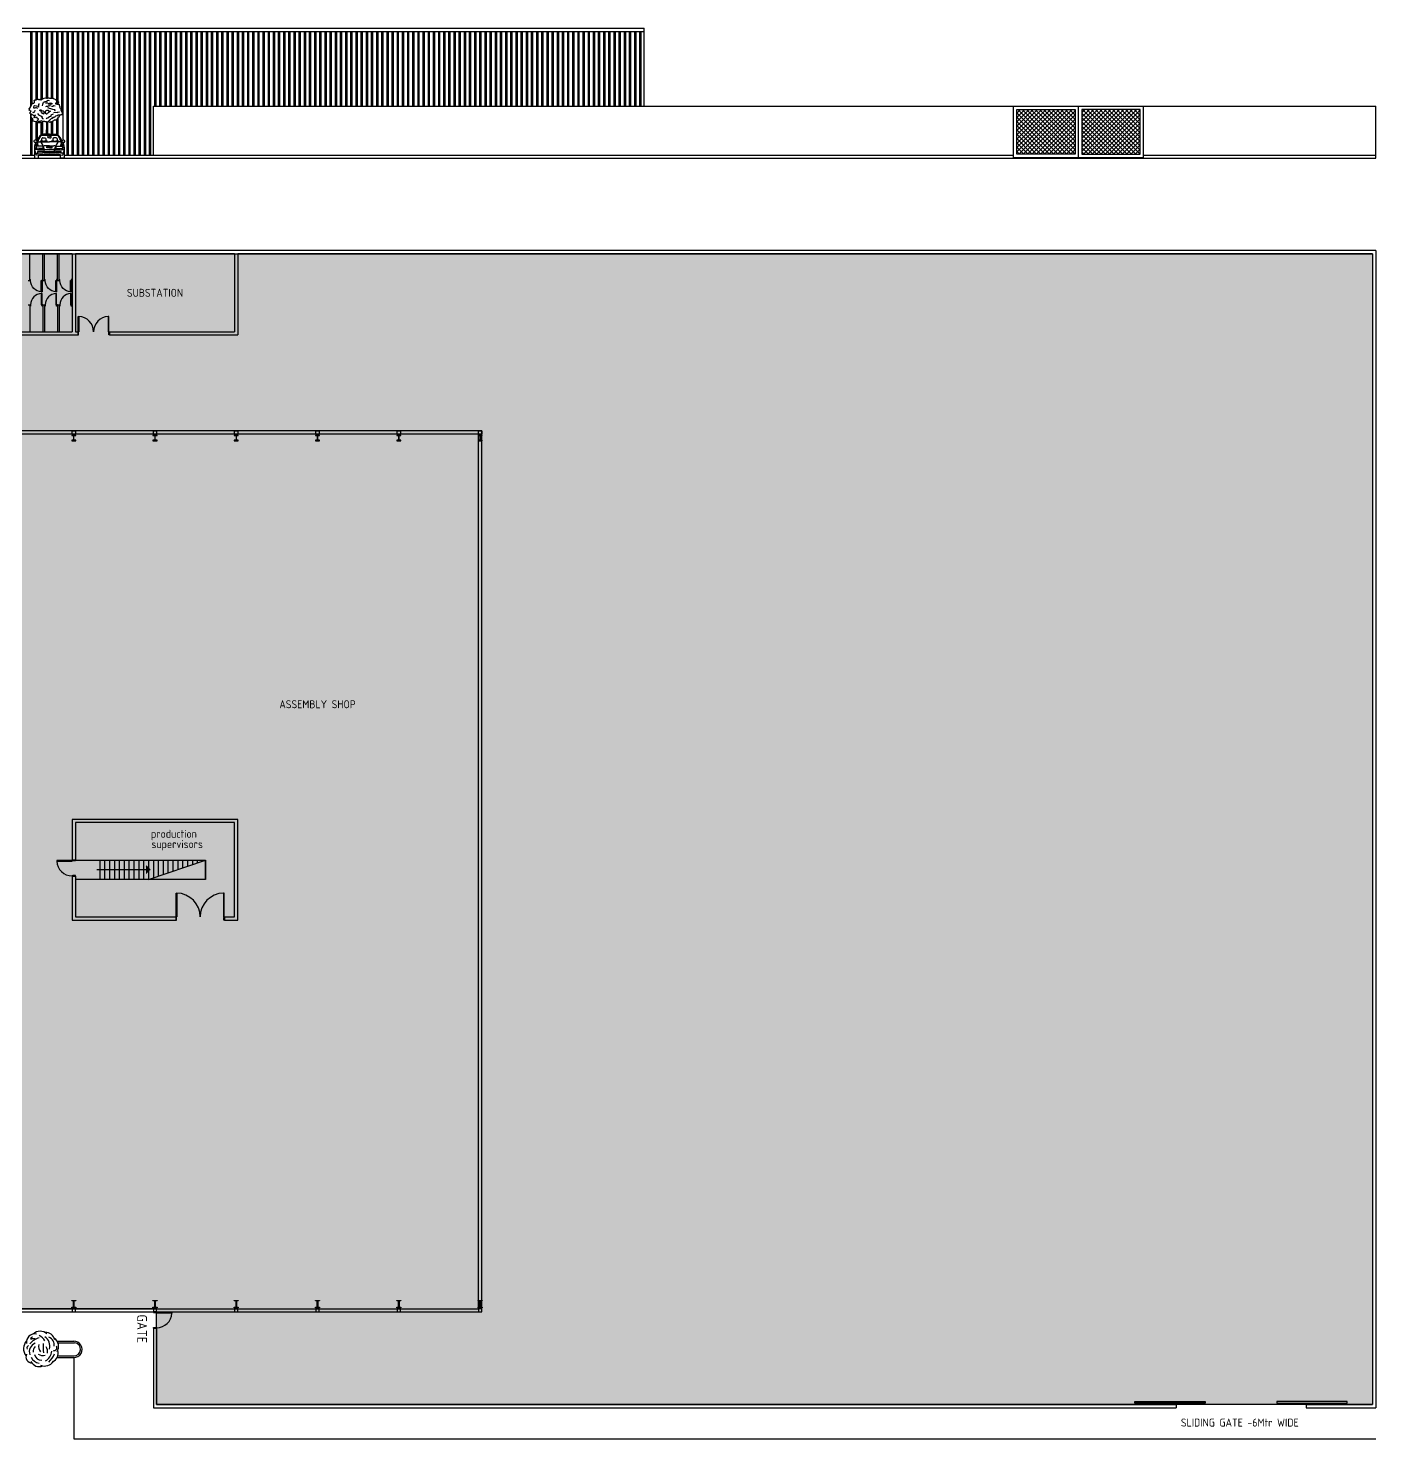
# Model space of a CAD drawing. Header units: inches. Extents: x 527079 to 698187, y -115864 to 63842.
# Drawn here: x 615288 to 698187, y -23897 to 62873 of the extents above; entities that cross this region are included whole.
import ezdxf

# ---------------------------------------------------------------- set-up
doc = ezdxf.new("R2010")
doc.units = ezdxf.units.IN
doc.header["$LTSCALE"] = 8
doc.header["$MEASUREMENT"] = 0
for name, color, linetype in [('doors_windows', 250, 'Continuous'), ('floor', 177, 'Continuous'), ('hatch', 8, 'Continuous'), ('txt', 7, 'Continuous'), ('walls', 5, 'Continuous')]:
    doc.layers.add(name, color=color, linetype=linetype)
doc.styles.get("Standard").update_dxf_attribs({"font": 'isocp.shx'})

# ---------------------------------------------------------------- blocks, each defined once
blk = doc.blocks.new('tr1')
at = {"color": 0}
blk.add_line((-16, 822), (3, 822), dxfattribs=at)
for centre, radius, start, end in [((503, 747), 503, 77.4574, 190.29305), ((1118, -119), 1186, 106.49385, 140.03084), ((354, 937), 107, 94.26325, 181.16218), ((347, 902), 69.6, 79.95449, 169.77052), ((354, 937), 107, 85.73675, 94.26325), ((452, 1495), 533, 259.95449, 280.04551), ((845, 819), 600, 46.68378, 135.00445), ((529, 518), 682, 26.43924, 68.21454), ((702, 482), 741, 347.51127, 53.83029), ((1194, 782), 557, 11.39462, 94.76078), ((1224, 583), 487, 349.02244, 71.2841), ((1397, 487), 583, 326.37312, 56.70067), ((540, 342), 720, 137.8227, 218.0359), ((353, -150), 383, 157.01755, 266.75606), ((194, 384), 166, 112.2863, 201.80441), ((741, 147), 567, 110.65364, 197.94866), ((767, 207), 361, 130.66049, 193.3151), ((1000, 376), 450, 232.91694, 290.49658), ((1209, 464), 468, 162.28293, 222.07121), ((8109, 491), 7079, 178.63115, 183.18847), ((738, 291), 828, 301.84891, 352.74224), ((699, 138), 606, 352.80071, 32.62911), ((32, 823), 1871, 315.71099, 335.07887), ((1400, 56), 553, 291.53738, 18.93792), ((1676, 415), 194, 264.653, 28.77218), ((777, -201), 556, 205.43518, 294.14349), ((812, 7), 545, 199.86886, 266.85312), ((913, 56), 415, 190.3763, 274.0623), ((1138, -108), 615, 244.2135, 328.10948)]:
    blk.add_arc(centre, radius, start, end, dxfattribs=at)
blk = doc.blocks.new('d1')
at = {"color": 4, "ltscale": 10}
for p, q in [((-799, 35), (-750, 35)), ((-799, 35), (-799, -35)), ((-749, 35), (-749, -35)), ((-99, 733), (-99, 35)), ((-49, 733), (-99, 733)), ((-99, 35), (-49, 35)), ((-49, 35), (-49, 733)), ((0, 35), (-49, 35)), ((-49, -35), (-49, 35)), ((0, 35), (0, -35)), ((-799, -35), (-750, -35)), ((0, -35), (-49, -35))]:
    blk.add_line(p, q, dxfattribs=at)
blk.add_arc((-49, 35), 700, 92.05029, 180, dxfattribs=at)

msp = doc.modelspace()

# ---------------------------------------------------------------- hatches: boundary and pattern name
at = {"layer": 'hatch'}
h = msp.add_hatch(dxfattribs=at)
h.set_pattern_fill('ANSI37', color=256, scale=1500, style=0)
h.set_pattern_definition([(45, (553074.73, -24275.6), (-132.58252, 132.58252), []), (135, (553074.73, -24275.6), (-132.58252, -132.58252), [])])
h.paths.add_polyline_path([(680098, 55123), (683698, 55123), (683698, 57873), (680098, 57873)])
h.paths.add_polyline_path([(679698, 57873), (676098, 57873), (676098, 55123), (679698, 55123)])
h = msp.add_hatch(color=254, dxfattribs=at)
h.dxf.hatch_style = 1
h.paths.add_polyline_path([(533187, 49003), (697987, 49003), (697987, -21797), (623187, -21797), (623187, -15897), (553187, -15897), (553187, -10747), (533187, -10747)])
at = {"layer": 'walls'}
msp.add_hatch(color=256, dxfattribs=at).paths.add_polyline_path([(622795, 11103), (622541, 10849), (622541, 11357)])

# ---------------------------------------------------------------- linework, layer by layer
at = {"color": 0}
for p, q in [((617110, -17897), (618107, -17897)), ((617161, -17997), (618144, -17997)), ((617113, -18897), (618087, -18897)), ((617153, -18797), (618107, -18797)), ((618087, -18897), (618087, -23897)), ((618087, -23897), (698187, -23897))]:
    msp.add_line(p, q, dxfattribs=at)
for centre, radius, start, end in [((618107, -18397), 500, 267.70639, 93.73591), ((618106, -18396), 401, 267.17447, 84.55082)]:
    msp.add_arc(centre, radius, start, end, dxfattribs=at)
at = {"layer": 'doors_windows', "color": 4, "ltscale": 10}
for points in [[(618405, 45146), (618405, 44203), (618365, 44203), (618365, 45146)], [(620213, 45146), (620213, 44203), (620253, 44203), (620253, 45146)], [(618377, 44003), (618377, 44160), (618365, 44160), (618365, 44203), (618337, 44203), (618337, 44003), (618377, 44003)], [(620241, 44003), (620241, 44160), (620253, 44160), (620253, 44203), (620281, 44203), (620281, 44003), (620241, 44003)], [(617044, 11635), (617987, 11635), (617987, 11675), (617044, 11675)], [(618187, 11663), (618030, 11663), (618030, 11675), (617987, 11675), (617987, 11703), (618187, 11703), (618187, 11663)], [(618187, 10743), (618030, 10743), (618030, 10731), (617987, 10731), (617987, 10703), (618187, 10703), (618187, 10743)], [(624433, 9674), (624433, 8203), (624393, 8203), (624393, 9674)], [(627297, 9674), (627297, 8203), (627337, 8203), (627337, 9674)], [(624405, 8003), (624405, 8160), (624393, 8160), (624393, 8203), (624365, 8203), (624365, 8003), (624405, 8003)], [(627325, 8003), (627325, 8160), (627337, 8160), (627337, 8203), (627365, 8203), (627365, 8003), (627325, 8003)], [(622987, -16137), (623144, -16137), (623144, -16125), (623187, -16125), (623187, -16097), (622987, -16097), (622987, -16137)], [(624130, -16165), (623187, -16165), (623187, -16125), (624130, -16125)], [(622987, -17057), (623144, -17057), (623144, -17069), (623187, -17069), (623187, -17097), (622987, -17097), (622987, -17057)]]:
    msp.add_lwpolyline(points, close=True, dxfattribs=at)
at = {"layer": 'doors_windows', "color": 4}
for points in [[(683365, -21597), (687687, -21597), (687687, -21697), (683365, -21697)], [(696430, -21597), (692108, -21597), (692108, -21697), (696430, -21697)]]:
    msp.add_lwpolyline(points, close=True, dxfattribs=at)
at = {"layer": 'doors_windows', "color": 4, "ltscale": 10}
for centre, radius, start, end in [((618365, 44203), 944, 0, 87.57149), ((620253, 44203), 944, 92.42851, 180), ((617987, 11675), 944, 182.42851, 270), ((624393, 8203), 1472, 0, 88.44286), ((627337, 8203), 1472, 91.55714, 180), ((623187, -16125), 944, 270, 357.57149)]:
    msp.add_arc(centre, radius, start, end, dxfattribs=at)
at = {"layer": 'floor'}
for p, q in [((615678, 55559), (615678, 54896)), ((616592, 56353), (616104, 56353)), ((616592, 56353), (617081, 56353)), ((617507, 55559), (617507, 54896)), ((614507, 55073), (615678, 55073)), ((615701, 54873), (615892, 54873)), ((615916, 54896), (615916, 55082)), ((615916, 55073), (617269, 55073)), ((617269, 54896), (617269, 55082)), ((617483, 54873), (617293, 54873)), ((622987, -16097), (623187, -16097))]:
    msp.add_line(p, q, dxfattribs=at)
for points in [[(615734, 57517), (615682, 57504), (615682, 57504), (615626, 57464), (615606, 57494), (615586, 57528), (615560, 57528), (615522, 57561), (615490, 57580), (615464, 57577), (615432, 57577), (615416, 57593), (615419, 57612), (615394, 57644), (615400, 57680), (615406, 57712), (615435, 57715), (615458, 57744), (615461, 57769), (615422, 57779), (615406, 57785), (615384, 57807), (615342, 57827), (615336, 57859), (615342, 57878), (615374, 57884), (615381, 57913), (615342, 57939), (615342, 57955), (615384, 57964), (615446, 58066), (615463, 58115), (615487, 58131), (615479, 58180), (615520, 58180), (615544, 58254), (615577, 58262), (615618, 58254), (615642, 58254), (615683, 58295), (615675, 58327), (615675, 58368), (615659, 58425), (615691, 58458), (615732, 58450), (615757, 58417), (615781, 58458), (615798, 58499), (615847, 58507), (615896, 58499), (615945, 58475), (616010, 58515), (616035, 58483), (616043, 58466), (616100, 58458), (616092, 58499), (616141, 58499), (616158, 58499), (616166, 58540), (616207, 58556), (616231, 58556), (616272, 58564), (616354, 58589), (616419, 58564), (616436, 58564), (616468, 58564), (616501, 58589), (616558, 58589), (616599, 58573), (616665, 58573), (616730, 58573), (616771, 58573), (616828, 58573), (616877, 58524), (616984, 58483), (617000, 58425), (617008, 58401), (617041, 58376), (617114, 58376), (617147, 58344), (617155, 58311), (617139, 58270), (617114, 58254), (617090, 58221), (617049, 58229), (617024, 58254), (616967, 58254), (616967, 58213), (617000, 58213), (617057, 58205), (617114, 58197), (617163, 58197), (617188, 58188), (617196, 58148), (617204, 58099), (617237, 58041), (617213, 58000), (617229, 57992), (617311, 57943), (617311, 57919), (617302, 57878), (617286, 57821), (617327, 57763), (617352, 57755), (617352, 57731), (617384, 57682), (617376, 57616), (617376, 57567), (617376, 57543), (617327, 57551), (617302, 57551), (617245, 57518), (617196, 57526), (617139, 57518), (617065, 57477), (616959, 57469), (616918, 57412), (616910, 57387), (616812, 57379), (616771, 57322), (616706, 57314), (616689, 57273), (616648, 57232), (616607, 57216), (616575, 57150), (616542, 57150), (616493, 57110), (616452, 57101), (616403, 57110), (616329, 57110), (616305, 57134), (616231, 57134), (616149, 57134), (616109, 57167), (615961, 57126), (615937, 57110), (615896, 57126), (615871, 57159), (615888, 57175), (615847, 57216), (615920, 57265), (615920, 57306), (615847, 57330), (615847, 57379), (615781, 57371), (615724, 57355), (615659, 57371), (615659, 57404), (615691, 57428), (615700, 57453), (615732, 57518)], [(533187, 49003), (697987, 49003), (697987, -21797), (623187, -21797), (623187, -15897), (553187, -15897), (553187, -10747), (533187, -10747), (533187, 49003)]]:
    msp.add_lwpolyline(points, close=True, dxfattribs=at)
for points in [[(616190, 57087), (616141, 57069), (616076, 57061), (616018, 57086), (615977, 57053), (615896, 57053), (615822, 57078), (615814, 57119), (615765, 57110), (615675, 57127), (615626, 57151), (615560, 57159), (615552, 57208), (615585, 57307), (615520, 57331), (615479, 57405), (615470, 57454), (615462, 57494), (615487, 57544), (615502, 57573)], [(616510, 57124), (616624, 57086), (616673, 57143), (616730, 57119), (616787, 57159), (616861, 57192), (616885, 57233), (616967, 57233), (617032, 57225), (617065, 57298), (617114, 57323), (617131, 57380), (617139, 57405), (617196, 57429), (617237, 57519), (617237, 57520)]]:
    msp.add_lwpolyline(points, dxfattribs=at)
for centre, radius, start, end in [((615703, 55922), 65.2, 136.75578, 266.44679), ((615748, 55849), 150, 79.89534, 128.19663), ((616124, 55574), 446, 141.49515, 181.98889), ((617260, 80991), 25183, 266.44679, 266.6189), ((615770, 55973), 23.3, 352.9972, 79.89534), ((615844, 55964), 50.9, 172.9972, 261.37311), ((616649, 55720), 835, 130.69586, 166.57432), ((616536, 55720), 835, 13.42568, 49.30414), ((617341, 55964), 50.9, 278.62689, 7.0028), ((617414, 55973), 23.3, 100.10466, 187.0028), ((617437, 55849), 150, 51.80337, 100.10466), ((615925, 80991), 25183, 273.3811, 273.55321), ((617061, 55574), 446, 358.01111, 38.50485), ((617482, 55922), 65.2, 273.55321, 43.24422), ((615701, 54896), 23.3, 180, 270), ((615892, 54896), 23.3, 270, 0), ((617293, 54896), 23.3, 180, 270), ((617483, 54896), 23.3, 270, 0)]:
    msp.add_arc(centre, radius, start, end, dxfattribs=at)
at = {"layer": 'walls', "color": 18, "true_color": 0x000000}
for p, q in [((552987, 62873), (653187, 62873)), ((552987, 62673), (653187, 62673)), ((615455, 58093), (615455, 62673)), ((615535, 58225), (615535, 62673)), ((615773, 58444), (615773, 62673)), ((615852, 58506), (615852, 62673)), ((616090, 58460), (616090, 62673)), ((616170, 58541), (616170, 62673)), ((616408, 58569), (616408, 62673)), ((616487, 58578), (616487, 62673)), ((616725, 58573), (616725, 62673)), ((616805, 58573), (616805, 62673)), ((617043, 58207), (617043, 62673)), ((617122, 58197), (617122, 62673)), ((617360, 57718), (617360, 62673)), ((617440, 55998), (617440, 62673)), ((617678, 55073), (617678, 62673)), ((617757, 55073), (617757, 62673)), ((617995, 55073), (617995, 62673)), ((618075, 55073), (618075, 62673)), ((618313, 55073), (618313, 62673)), ((618392, 55073), (618392, 62673)), ((618630, 55073), (618630, 62673)), ((618710, 55073), (618710, 62673)), ((618948, 55073), (618948, 62673)), ((619027, 55073), (619027, 62673)), ((619265, 55073), (619265, 62673)), ((619345, 55073), (619345, 62673)), ((619583, 55073), (619583, 62673)), ((619662, 55073), (619662, 62673)), ((619900, 55073), (619900, 62673)), ((619980, 55073), (619980, 62673)), ((620218, 55073), (620218, 62673)), ((620297, 55073), (620297, 62673)), ((620535, 55073), (620535, 62673)), ((620615, 55073), (620615, 62673)), ((620853, 55073), (620853, 62673)), ((620932, 55073), (620932, 62673)), ((621170, 55073), (621170, 62673)), ((621250, 55073), (621250, 62673)), ((621488, 55073), (621488, 62673)), ((621567, 55073), (621567, 62673)), ((621805, 55073), (621805, 62673)), ((621885, 55073), (621885, 62673)), ((622123, 55073), (622123, 62673)), ((622202, 55073), (622202, 62673)), ((622440, 55073), (622440, 62673)), ((622520, 55073), (622520, 62673)), ((622758, 55073), (622758, 62673)), ((622837, 55073), (622837, 62673)), ((623075, 58073), (623075, 62673)), ((623155, 58073), (623155, 62673)), ((623393, 58073), (623393, 62673)), ((623472, 58073), (623472, 62673)), ((623710, 58073), (623710, 62673)), ((623790, 58073), (623790, 62673)), ((624028, 58073), (624028, 62673)), ((624107, 58073), (624107, 62673)), ((624345, 58073), (624345, 62673)), ((624425, 58073), (624425, 62673)), ((624663, 58073), (624663, 62673)), ((624742, 58073), (624742, 62673)), ((624980, 58073), (624980, 62673)), ((625060, 58073), (625060, 62673)), ((625298, 58073), (625298, 62673)), ((625377, 58073), (625377, 62673)), ((625615, 58073), (625615, 62673)), ((625695, 58073), (625695, 62673)), ((625933, 58073), (625933, 62673)), ((626012, 58073), (626012, 62673)), ((626250, 58073), (626250, 62673)), ((626330, 58073), (626330, 62673)), ((626568, 58073), (626568, 62673)), ((626647, 58073), (626647, 62673)), ((626885, 58073), (626885, 62673)), ((626965, 58073), (626965, 62673)), ((627203, 58073), (627203, 62673)), ((627282, 58073), (627282, 62673)), ((627520, 58073), (627520, 62673)), ((627600, 58073), (627600, 62673)), ((627838, 58073), (627838, 62673)), ((627917, 58073), (627917, 62673)), ((628155, 58073), (628155, 62673)), ((628235, 58073), (628235, 62673)), ((628473, 58073), (628473, 62673)), ((628552, 58073), (628552, 62673)), ((628790, 58073), (628790, 62673)), ((628870, 58073), (628870, 62673)), ((629108, 58073), (629108, 62673)), ((629187, 58073), (629187, 62673)), ((629425, 58073), (629425, 62673)), ((629505, 58073), (629505, 62673)), ((629743, 58073), (629743, 62673)), ((629822, 58073), (629822, 62673)), ((630060, 58073), (630060, 62673)), ((630140, 58073), (630140, 62673)), ((630378, 58073), (630378, 62673)), ((630457, 58073), (630457, 62673)), ((630695, 58073), (630695, 62673)), ((630775, 58073), (630775, 62673)), ((631013, 58073), (631013, 62673)), ((631092, 58073), (631092, 62673)), ((631330, 58073), (631330, 62673)), ((631410, 58073), (631410, 62673)), ((631648, 58073), (631648, 62673)), ((631727, 58073), (631727, 62673)), ((631965, 58073), (631965, 62673)), ((632045, 58073), (632045, 62673)), ((632283, 58073), (632283, 62673)), ((632362, 58073), (632362, 62673)), ((632600, 58073), (632600, 62673)), ((632680, 58073), (632680, 62673)), ((632918, 58073), (632918, 62673)), ((632997, 58073), (632997, 62673)), ((633235, 58073), (633235, 62673)), ((633315, 58073), (633315, 62673)), ((633553, 58073), (633553, 62673)), ((633632, 58073), (633632, 62673)), ((633870, 58073), (633870, 62673)), ((633950, 58073), (633950, 62673)), ((634188, 58073), (634188, 62673)), ((634267, 58073), (634267, 62673)), ((634505, 58073), (634505, 62673)), ((634585, 58073), (634585, 62673)), ((634823, 58073), (634823, 62673)), ((634902, 58073), (634902, 62673)), ((635140, 58073), (635140, 62673)), ((635220, 58073), (635220, 62673)), ((635458, 58073), (635458, 62673)), ((635537, 58073), (635537, 62673)), ((635775, 58073), (635775, 62673)), ((635855, 58073), (635855, 62673)), ((636093, 58073), (636093, 62673)), ((636172, 58073), (636172, 62673)), ((636410, 58073), (636410, 62673)), ((636490, 58073), (636490, 62673)), ((636728, 58073), (636728, 62673)), ((636807, 58073), (636807, 62673)), ((637045, 58073), (637045, 62673)), ((637125, 58073), (637125, 62673)), ((637363, 58073), (637363, 62673)), ((637442, 58073), (637442, 62673)), ((637680, 58073), (637680, 62673)), ((637760, 58073), (637760, 62673)), ((637998, 58073), (637998, 62673)), ((638077, 58073), (638077, 62673)), ((638315, 58073), (638315, 62673)), ((638395, 58073), (638395, 62673)), ((638633, 58073), (638633, 62673)), ((638712, 58073), (638712, 62673)), ((638950, 58073), (638950, 62673)), ((639030, 58073), (639030, 62673)), ((639268, 58073), (639268, 62673)), ((639347, 58073), (639347, 62673)), ((639585, 58073), (639585, 62673)), ((639665, 58073), (639665, 62673)), ((639903, 58073), (639903, 62673)), ((639982, 58073), (639982, 62673)), ((640220, 58073), (640220, 62673)), ((640300, 58073), (640300, 62673)), ((640538, 58073), (640538, 62673)), ((640617, 58073), (640617, 62673)), ((640855, 58073), (640855, 62673)), ((640935, 58073), (640935, 62673)), ((641173, 58073), (641173, 62673)), ((641252, 58073), (641252, 62673)), ((641490, 58073), (641490, 62673)), ((641570, 58073), (641570, 62673)), ((641808, 58073), (641808, 62673)), ((641887, 58073), (641887, 62673)), ((642125, 58073), (642125, 62673)), ((642205, 58073), (642205, 62673)), ((642443, 58073), (642443, 62673)), ((642522, 58073), (642522, 62673)), ((642760, 58073), (642760, 62673)), ((642840, 58073), (642840, 62673)), ((643078, 58073), (643078, 62673)), ((643157, 58073), (643157, 62673)), ((643395, 58073), (643395, 62673)), ((643475, 58073), (643475, 62673)), ((643713, 58073), (643713, 62673)), ((643792, 58073), (643792, 62673)), ((644030, 58073), (644030, 62673)), ((644110, 58073), (644110, 62673)), ((644348, 58073), (644348, 62673)), ((644427, 58073), (644427, 62673)), ((644665, 58073), (644665, 62673)), ((644745, 58073), (644745, 62673)), ((644983, 58073), (644983, 62673)), ((645062, 58073), (645062, 62673)), ((645300, 58073), (645300, 62673)), ((645380, 58073), (645380, 62673)), ((645618, 58073), (645618, 62673)), ((645697, 58073), (645697, 62673)), ((645935, 58073), (645935, 62673)), ((646015, 58073), (646015, 62673)), ((646253, 58073), (646253, 62673)), ((646332, 58073), (646332, 62673)), ((646570, 58073), (646570, 62673)), ((646650, 58073), (646650, 62673)), ((646888, 58073), (646888, 62673)), ((646967, 58073), (646967, 62673)), ((647205, 58073), (647205, 62673)), ((647285, 58073), (647285, 62673)), ((647523, 58073), (647523, 62673)), ((647602, 58073), (647602, 62673)), ((647840, 58073), (647840, 62673)), ((647920, 58073), (647920, 62673)), ((648158, 58073), (648158, 62673)), ((648237, 58073), (648237, 62673)), ((648475, 58073), (648475, 62673)), ((648555, 58073), (648555, 62673)), ((648793, 58073), (648793, 62673)), ((648872, 58073), (648872, 62673)), ((649110, 58073), (649110, 62673)), ((649190, 58073), (649190, 62673)), ((649428, 58073), (649428, 62673)), ((649507, 58073), (649507, 62673)), ((649745, 58073), (649745, 62673)), ((649825, 58073), (649825, 62673)), ((650063, 58073), (650063, 62673)), ((650142, 58073), (650142, 62673)), ((650380, 58073), (650380, 62673)), ((650460, 58073), (650460, 62673)), ((650698, 58073), (650698, 62673)), ((650777, 58073), (650777, 62673)), ((651015, 58073), (651015, 62673)), ((651095, 58073), (651095, 62673)), ((651333, 58073), (651333, 62673)), ((651412, 58073), (651412, 62673)), ((651650, 58073), (651650, 62673)), ((651730, 58073), (651730, 62673)), ((651968, 58073), (651968, 62673)), ((652047, 58073), (652047, 62673)), ((652285, 58073), (652285, 62673)), ((652365, 58073), (652365, 62673)), ((652603, 58073), (652603, 62673)), ((652682, 58073), (652682, 62673)), ((652920, 58073), (652920, 62673)), ((653000, 58073), (653000, 62673)), ((653187, 58073), (653187, 62873)), ((615455, 57740), (615455, 57771)), ((615455, 55073), (615455, 57577)), ((615535, 55073), (615535, 57325)), ((617122, 56315), (617122, 57351)), ((622987, 58073), (698187, 58073)), ((622987, 55073), (622987, 58073)), ((675898, 55073), (675898, 58073)), ((675898, 54873), (675898, 58073)), ((679898, 54923), (679898, 58073)), ((679898, 54923), (679898, 58073)), ((683898, 54873), (683898, 58073)), ((698187, 54873), (698187, 58073)), ((615773, 55996), (615773, 57112)), ((615852, 55970), (615852, 57068)), ((616090, 56341), (616090, 57063)), ((616170, 56353), (616170, 57080)), ((616487, 56353), (616487, 57108)), ((616725, 56353), (616725, 57120)), ((616805, 56353), (616805, 57167)), ((617043, 56353), (617043, 57248)), ((615775, 55852), (615868, 55856)), ((616167, 55611), (615807, 55611)), ((615907, 55878), (615868, 55856)), ((615907, 55878), (616592, 55878)), ((616080, 55941), (616112, 55946)), ((616164, 56124), (616326, 56124)), ((616592, 55633), (616318, 55633)), ((616410, 55941), (616378, 55946)), ((616592, 56227), (616506, 56227)), ((616592, 56130), (616506, 56130)), ((616572, 56227), (616573, 56280)), ((616592, 56227), (616679, 56227)), ((616592, 56130), (616679, 56130)), ((617278, 55878), (616592, 55878)), ((616592, 55633), (616867, 55633)), ((616612, 56227), (616612, 56280)), ((616775, 55941), (616807, 55946)), ((617021, 56124), (616859, 56124)), ((617018, 55611), (617377, 55611)), ((617105, 55941), (617073, 55946)), ((617278, 55878), (617316, 55856)), ((617410, 55852), (617316, 55856)), ((617440, 55810), (617440, 55854)), ((527079, 54873), (698187, 54873)), ((615841, 55407), (615678, 55407)), ((615726, 55191), (615894, 55191)), ((615935, 55473), (615774, 55486)), ((615916, 55082), (615807, 55073)), ((615841, 55390), (615841, 55407)), ((616278, 55390), (615841, 55390)), ((616180, 55296), (615887, 55296)), ((615911, 55207), (616206, 55204)), ((615916, 55082), (615985, 55082)), ((616215, 55473), (615935, 55473)), ((615985, 55108), (616592, 55108)), ((615985, 55082), (615985, 55108)), ((616244, 55298), (616592, 55298)), ((616265, 55207), (616592, 55207)), ((616278, 55298), (616278, 55390)), ((616305, 55419), (616592, 55419)), ((616880, 55419), (616592, 55419)), ((616940, 55298), (616592, 55298)), ((616920, 55207), (616592, 55207)), ((617200, 55108), (616592, 55108)), ((616907, 55298), (616907, 55390)), ((616907, 55390), (617344, 55390)), ((616970, 55473), (617250, 55473)), ((617274, 55207), (616979, 55204)), ((617005, 55296), (617298, 55296)), ((617200, 55082), (617200, 55108)), ((617269, 55082), (617200, 55082)), ((617250, 55473), (617411, 55486)), ((617269, 55082), (617377, 55073)), ((617458, 55191), (617291, 55191)), ((617344, 55390), (617344, 55407)), ((617344, 55407), (617507, 55407)), ((617507, 55073), (675898, 55073)), ((675898, 54923), (683898, 54923)), ((683898, 55073), (698187, 55073))]:
    msp.add_line(p, q, dxfattribs=at)
at = {"layer": 'walls'}
for p, q in [((698187, 49203), (532987, 49203)), ((617987, 49003), (603187, 49003)), ((615387, 47353), (615387, 49003)), ((616187, 47353), (616187, 49003)), ((616287, 47353), (616287, 49003)), ((617087, 47353), (617087, 49003)), ((617187, 47353), (617187, 49003)), ((617987, 49003), (617987, 44203)), ((618187, 49003), (618187, 44203)), ((627987, 49003), (618187, 49003)), ((627987, 49003), (627987, 44203)), ((697987, 49003), (628187, 49003)), ((628187, 49003), (628187, 44003)), ((697987, 49003), (697987, -21797)), ((698187, 49203), (698187, -21997)), ((615288, 47353), (615387, 47353)), ((616188, 47353), (616287, 47353)), ((617088, 47353), (617187, 47353)), ((615288, 45853), (615387, 45853)), ((615387, 45853), (615387, 44203)), ((616187, 45853), (616187, 44203)), ((616188, 45853), (616287, 45853)), ((616287, 45853), (616287, 44203)), ((617087, 45853), (617087, 44203)), ((617088, 45853), (617187, 45853)), ((617187, 45853), (617187, 44203)), ((604337, 44003), (618337, 44003)), ((605787, 44203), (617987, 44203)), ((618187, 44203), (618337, 44203)), ((618337, 44203), (618337, 44003)), ((620281, 44203), (620281, 44003)), ((620281, 44203), (627987, 44203)), ((620281, 44003), (628187, 44003)), ((643187, 38103), (605475, 38103)), ((642987, 37903), (605475, 37903)), ((642987, -15897), (642987, 37903)), ((643187, -16097), (643187, 38103)), ((618187, 11703), (617987, 11703)), ((622795, 11103), (622541, 11357)), ((622795, 11103), (619501, 11103)), ((585548, -15897), (642987, -15897)), ((585548, -16097), (643187, -16097)), ((622987, -17097), (623187, -17097)), ((622987, -17097), (622987, -21997)), ((623187, -17097), (623187, -21797)), ((622987, -21997), (685898, -21997)), ((623187, -21797), (685898, -21797)), ((685898, -21797), (685898, -21997)), ((693898, -21797), (697987, -21797)), ((693898, -21797), (693898, -21997)), ((693898, -21997), (698187, -21997))]:
    msp.add_line(p, q, dxfattribs=at)
at = {"layer": 'walls', "color": 0}
for p, q in [((619687, 11703), (619687, 10503)), ((619987, 11703), (619987, 10503)), ((620287, 11703), (620287, 10503)), ((620587, 11703), (620587, 10503)), ((620887, 11703), (620887, 10503)), ((621187, 11703), (621187, 10503)), ((621487, 11703), (621487, 10503)), ((621787, 11703), (621787, 10503)), ((622087, 11703), (622087, 10503)), ((622387, 11703), (622387, 10503)), ((622687, 11703), (622687, 10503)), ((622687, 10503), (626187, 11703)), ((622987, 11703), (622987, 10606)), ((623287, 11703), (623287, 10708)), ((623587, 11703), (623587, 10811)), ((623887, 11703), (623887, 10914)), ((624187, 11703), (624187, 11017)), ((624487, 11703), (624487, 11120)), ((624787, 11703), (624787, 11223)), ((625087, 11703), (625087, 11326)), ((625387, 11703), (625387, 11428)), ((625687, 11703), (625687, 11531)), ((625987, 11703), (625987, 11634))]:
    msp.add_line(p, q, dxfattribs=at)
at = {"layer": 'walls', "color": 5}
msp.add_line((626187, 10503), (626187, 11703), dxfattribs=at)
at = {"layer": 'walls', "color": 18, "true_color": 0x000000}
for points in [[(615888, 57944), (615798, 57985), (615732, 57969), (615691, 57960), (615642, 57960), (615642, 58009), (615659, 58091), (615691, 58124), (615773, 58099), (615806, 58099), (615896, 58075), (615920, 58018), (615937, 58108), (615937, 58165), (615945, 58222), (615977, 58222)], [(616174, 58091), (616182, 58181), (616198, 58287), (616272, 58320), (616272, 58353), (616337, 58369), (616403, 58377), (616509, 58443), (616574, 58434)], [(616370, 58246), (616403, 58304), (616501, 58279), (616509, 58230), (616566, 58230), (616640, 58279), (616738, 58271), (616746, 58197), (616640, 58189), (616615, 58132), (616624, 58083), (616534, 58108), (616493, 58067), (616476, 58050), (616386, 58050), (616354, 58034)], [(615732, 57789), (615659, 57764), (615626, 57691), (615626, 57666), (615577, 57691)], [(615855, 57633), (615928, 57544), (615994, 57494), (616076, 57470), (616133, 57462), (616133, 57380), (616174, 57323), (616206, 57290)], [(616828, 57593), (616673, 57527), (616673, 57437), (616566, 57429), (616558, 57372), (616501, 57347), (616427, 57339), (616386, 57298)], [(616926, 57797), (616942, 57862), (616812, 57879), (616673, 57911), (616599, 57928), (616525, 57969), (616476, 57952)], [(616951, 58075), (616869, 58099), (616803, 58050), (616713, 58050)], [(617220, 57699), (617073, 57682), (617065, 57658), (616885, 57691), (616852, 57666)]]:
    msp.add_lwpolyline(points, dxfattribs=at)
for points in [[(616174, 57617), (616100, 57699), (616092, 57740), (616002, 57805), (615994, 57838), (616027, 57854), (616084, 57854), (616092, 57813), (616157, 57789), (616215, 57781), (616239, 57740), (616272, 57715), (616247, 57682), (616239, 57642), (616223, 57625), (616223, 57584)], [(616354, 57740), (616354, 57772), (616403, 57830), (616427, 57805), (616468, 57830), (616517, 57821), (616550, 57781), (616583, 57772), (616664, 57764), (616624, 57748), (616574, 57715), (616534, 57707), (616509, 57650), (616435, 57633), (616427, 57584), (616395, 57593), (616370, 57633), (616337, 57682), (616337, 57707), (616345, 57732)], [(679698, 55123), (676098, 55123), (676098, 57873), (679698, 57873)], [(680098, 55123), (683698, 55123), (683698, 57873), (680098, 57873)]]:
    msp.add_lwpolyline(points, close=True, dxfattribs=at)
at = {"layer": 'walls'}
for points in [[(617962, 37523), (617962, 37492), (618212, 37492), (618212, 37523), (618103, 37523), (618103, 37811), (618212, 37811), (618212, 37843), (617962, 37843), (617962, 37811), (618071, 37811), (618071, 37523)], [(617987, 38103), (618187, 38103), (618187, 37903), (617987, 37903)], [(622962, 37523), (622962, 37492), (623212, 37492), (623212, 37523), (623103, 37523), (623103, 37811), (623212, 37811), (623212, 37843), (622962, 37843), (622962, 37811), (623071, 37811), (623071, 37523)], [(622987, 38103), (623187, 38103), (623187, 37903), (622987, 37903)], [(627962, 37523), (627962, 37492), (628212, 37492), (628212, 37523), (628103, 37523), (628103, 37811), (628212, 37811), (628212, 37843), (627962, 37843), (627962, 37811), (628071, 37811), (628071, 37523)], [(627987, 38103), (628187, 38103), (628187, 37903), (627987, 37903)], [(632962, 37523), (632962, 37492), (633212, 37492), (633212, 37523), (633103, 37523), (633103, 37811), (633212, 37811), (633212, 37843), (632962, 37843), (632962, 37811), (633071, 37811), (633071, 37523)], [(632987, 38103), (633187, 38103), (633187, 37903), (632987, 37903)], [(637962, 37523), (637962, 37492), (638212, 37492), (638212, 37523), (638103, 37523), (638103, 37811), (638212, 37811), (638212, 37843), (637962, 37843), (637962, 37811), (638071, 37811), (638071, 37523)], [(637987, 38103), (638187, 38103), (638187, 37903), (637987, 37903)], [(642962, 37523), (642962, 37492), (643212, 37492), (643212, 37523), (643103, 37523), (643103, 37811), (643212, 37811), (643212, 37843), (642962, 37843), (642962, 37811), (643071, 37811), (643071, 37523)], [(642987, 38103), (643187, 38103), (643187, 37903), (642987, 37903)], [(617962, -15418), (617962, -15387), (618212, -15387), (618212, -15418), (618103, -15418), (618103, -15806), (618212, -15806), (618212, -15837), (617962, -15837), (617962, -15806), (618071, -15806), (618071, -15418)], [(622962, -15418), (622962, -15387), (623212, -15387), (623212, -15418), (623103, -15418), (623103, -15806), (623212, -15806), (623212, -15837), (622962, -15837), (622962, -15806), (623071, -15806), (623071, -15418)], [(627962, -15418), (627962, -15387), (628212, -15387), (628212, -15418), (628103, -15418), (628103, -15806), (628212, -15806), (628212, -15837), (627962, -15837), (627962, -15806), (628071, -15806), (628071, -15418)], [(632962, -15418), (632962, -15387), (633212, -15387), (633212, -15418), (633103, -15418), (633103, -15806), (633212, -15806), (633212, -15837), (632962, -15837), (632962, -15806), (633071, -15806), (633071, -15418)], [(637962, -15418), (637962, -15387), (638212, -15387), (638212, -15418), (638103, -15418), (638103, -15806), (638212, -15806), (638212, -15837), (637962, -15837), (637962, -15806), (638071, -15806), (638071, -15418)], [(642962, -15418), (642962, -15387), (643212, -15387), (643212, -15418), (643103, -15418), (643103, -15806), (643212, -15806), (643212, -15837), (642962, -15837), (642962, -15806), (643071, -15806), (643071, -15418)], [(617987, -16097), (618187, -16097), (618187, -15897), (617987, -15897)], [(622987, -16097), (623187, -16097), (623187, -15897), (622987, -15897)], [(627987, -16097), (628187, -16097), (628187, -15897), (627987, -15897)], [(632987, -16097), (633187, -16097), (633187, -15897), (632987, -15897)], [(637987, -16097), (638187, -16097), (638187, -15897), (637987, -15897)], [(642987, -16097), (643187, -16097), (643187, -15897), (642987, -15897)]]:
    msp.add_lwpolyline(points, close=True, dxfattribs=at)
for points in [[(627365, 8003), (628187, 8003), (628187, 14203), (617987, 14203), (617987, 11703)], [(627365, 8203), (627987, 8203), (627987, 14003), (618187, 14003), (618187, 11703)], [(617987, 10703), (617987, 8003), (624365, 8003)], [(618187, 10703), (618187, 8203), (624433, 8203)]]:
    msp.add_lwpolyline(points, dxfattribs=at)
at = {"layer": 'walls', "color": 0}
msp.add_lwpolyline([(618187, 11703), (618187, 11703), (626187, 11703), (626187, 10503), (618187, 10503)], dxfattribs=at)
at = {"layer": 'walls', "color": 18, "true_color": 0x000000}
for centre in [(616466, 55549), (616550, 55549), (616634, 55549), (616718, 55549)]:
    msp.add_circle(centre, 42, dxfattribs=at)
for centre, radius, start, end in [((598005, 57046), 18185, 357.81417, 0.27607), ((633368, 56108), 16975, 176.62893, 179.1741), ((615846, 55681), 208, 215.92246, 249.70758), ((615871, 55785), 185, 202.46984, 249.92129), ((616406, 56145), 733, 206.4723, 226.67953), ((615885, 55524), 117, 131.47101, 198.86733), ((616876, 55965), 1035, 186.10799, 200.01166), ((616894, 55631), 1050, 142.48281, 167.62971), ((616084, 55866), 74.7, 92.86245, 170.72897), ((615568, 55385), 685, 20.57605, 46.04461), ((616508, 46179), 10102, 89.52211, 92.53613), ((616238, 56009), 141, 128.94219, 206.65145), ((616245, 56662), 729, 259.47148, 280.52852), ((616164, 56100), 23.3, 90, 128.94219), ((616523, 55657), 359, 187.36575, 210.88477), ((616072, 55574), 147, 357.19111, 20.57605), ((616343, 55177), 457, 93.16747, 106.59036), ((616319, 55562), 101, 177.19111, 242.07148), ((616326, 56100), 23.3, 51.05781, 90), ((616252, 56009), 141, 333.34855, 51.05781), ((616406, 55866), 74.7, 9.27103, 87.13755), ((616538, 56179), 58.2, 123.10854, 236.89146), ((616677, 46179), 10102, 87.46387, 90.47789), ((616647, 56179), 58.2, 303.10854, 56.89146), ((616778, 55866), 74.7, 92.86245, 170.72897), ((616933, 56009), 141, 128.94219, 206.65145), ((616940, 56662), 729, 259.47148, 280.52852), ((616859, 56100), 23.3, 90, 128.94219), ((616841, 55177), 457, 73.40964, 86.83253), ((616866, 55562), 101, 297.92852, 2.80889), ((617113, 55574), 147, 159.42395, 182.80889), ((616662, 55657), 359, 329.11523, 352.63425), ((617617, 55385), 685, 133.95539, 159.42395), ((617021, 56100), 23.3, 51.05781, 90), ((616947, 56009), 141, 333.34855, 51.05781), ((617101, 55866), 74.7, 9.27103, 87.13755), ((616291, 55631), 1050, 12.37029, 37.51719), ((616309, 55965), 1035, 339.98834, 353.89201), ((616778, 56145), 733, 313.32047, 333.5277), ((617314, 55785), 185, 290.07871, 337.53016), ((617300, 55524), 117, 341.13267, 48.52899), ((617338, 55681), 208, 290.29242, 324.07754), ((618904, 56002), 3279, 190.3602, 195.68391), ((615803, 55131), 58.3, 195.68391, 274.5821), ((615905, 55254), 46.4, 113.79912, 276.518), ((616130, 55232), 80.7, 339.30582, 51.98753), ((616284, 55514), 80.1, 210.88477, 274.88689), ((616345, 55273), 103, 166.08396, 219.22884), ((616310, 55388), 32.1, 97.84774, 175.82951), ((616875, 55388), 32.1, 4.17049, 82.15226), ((616901, 55514), 80.1, 265.11311, 329.11523), ((616840, 55273), 103, 320.77116, 13.91604), ((617055, 55232), 80.7, 128.01247, 200.69418), ((617279, 55254), 46.4, 263.482, 66.20088), ((617382, 55131), 58.3, 265.4179, 344.31609), ((614281, 56002), 3279, 344.31609, 349.6398)]:
    msp.add_arc(centre, radius, start, end, dxfattribs=at)

# ---------------------------------------------------------------- block references
msp.add_blockref('tr1', (615180, -18699))
at = {"layer": 'doors_windows', "xscale": -1, "rotation": 180}
for p in [(616187, 47388), (617087, 47388), (617987, 47388)]:
    msp.add_blockref('d1', p, dxfattribs=at)
at = {"layer": 'doors_windows'}
for p in [(616187, 45818), (617087, 45818), (617987, 45818)]:
    msp.add_blockref('d1', p, dxfattribs=at)

# ---------------------------------------------------------------- texts
at = {"layer": 'txt', "color": 176}
for s, height, p in [('production', 492.2, (622839, 13071)), ('supervisors', 492.19, (622871, 12437))]:
    msp.add_text(s, height=height, dxfattribs=at).set_placement(p)
at = {"layer": 'txt', "color": 176, "attachment_point": 5}
for s, insert, char_height in [('SUBSTATION', (623087, 46595), 492.2), ('ASSEMBLY SHOP', (633084, 21286), 492.19), ('SLIDING GATE -6Mtr WIDE', (689821, -22900), 492.19)]:
    msp.add_mtext(s, dxfattribs=dict(at, insert=insert, char_height=char_height))
at = {"layer": 'txt', "color": 176, "insert": (622291, -17132), "char_height": 600, "attachment_point": 5, "rotation": 270}
msp.add_mtext('GATE', dxfattribs=at)

doc.saveas('drawing.dxf')
